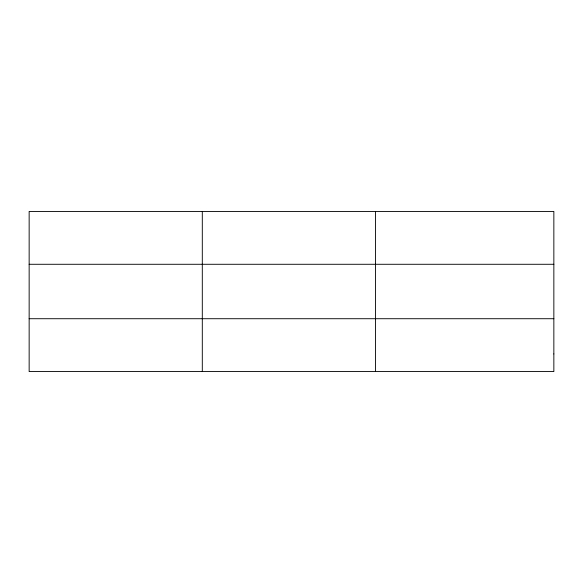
<?xml version="1.0" encoding="UTF-8"?>
<svg xmlns="http://www.w3.org/2000/svg" width="583" height="583" viewBox="0 0 583 583"><rect width="100%" height="100%" fill="white"/><g stroke="black" fill="none" stroke-linecap="round" stroke-linejoin="round"><path stroke-width="0.87" d="M202.301 371.56L202.301 211.44M375.452 371.56L375.452 211.44M29.15 264.281L553.85 264.281M29.15 318.719L553.85 318.719M553.85 353.947L553.85 371.56L29.15 371.56L29.15 211.44L553.85 211.44L553.85 353.947"/></g></svg>
